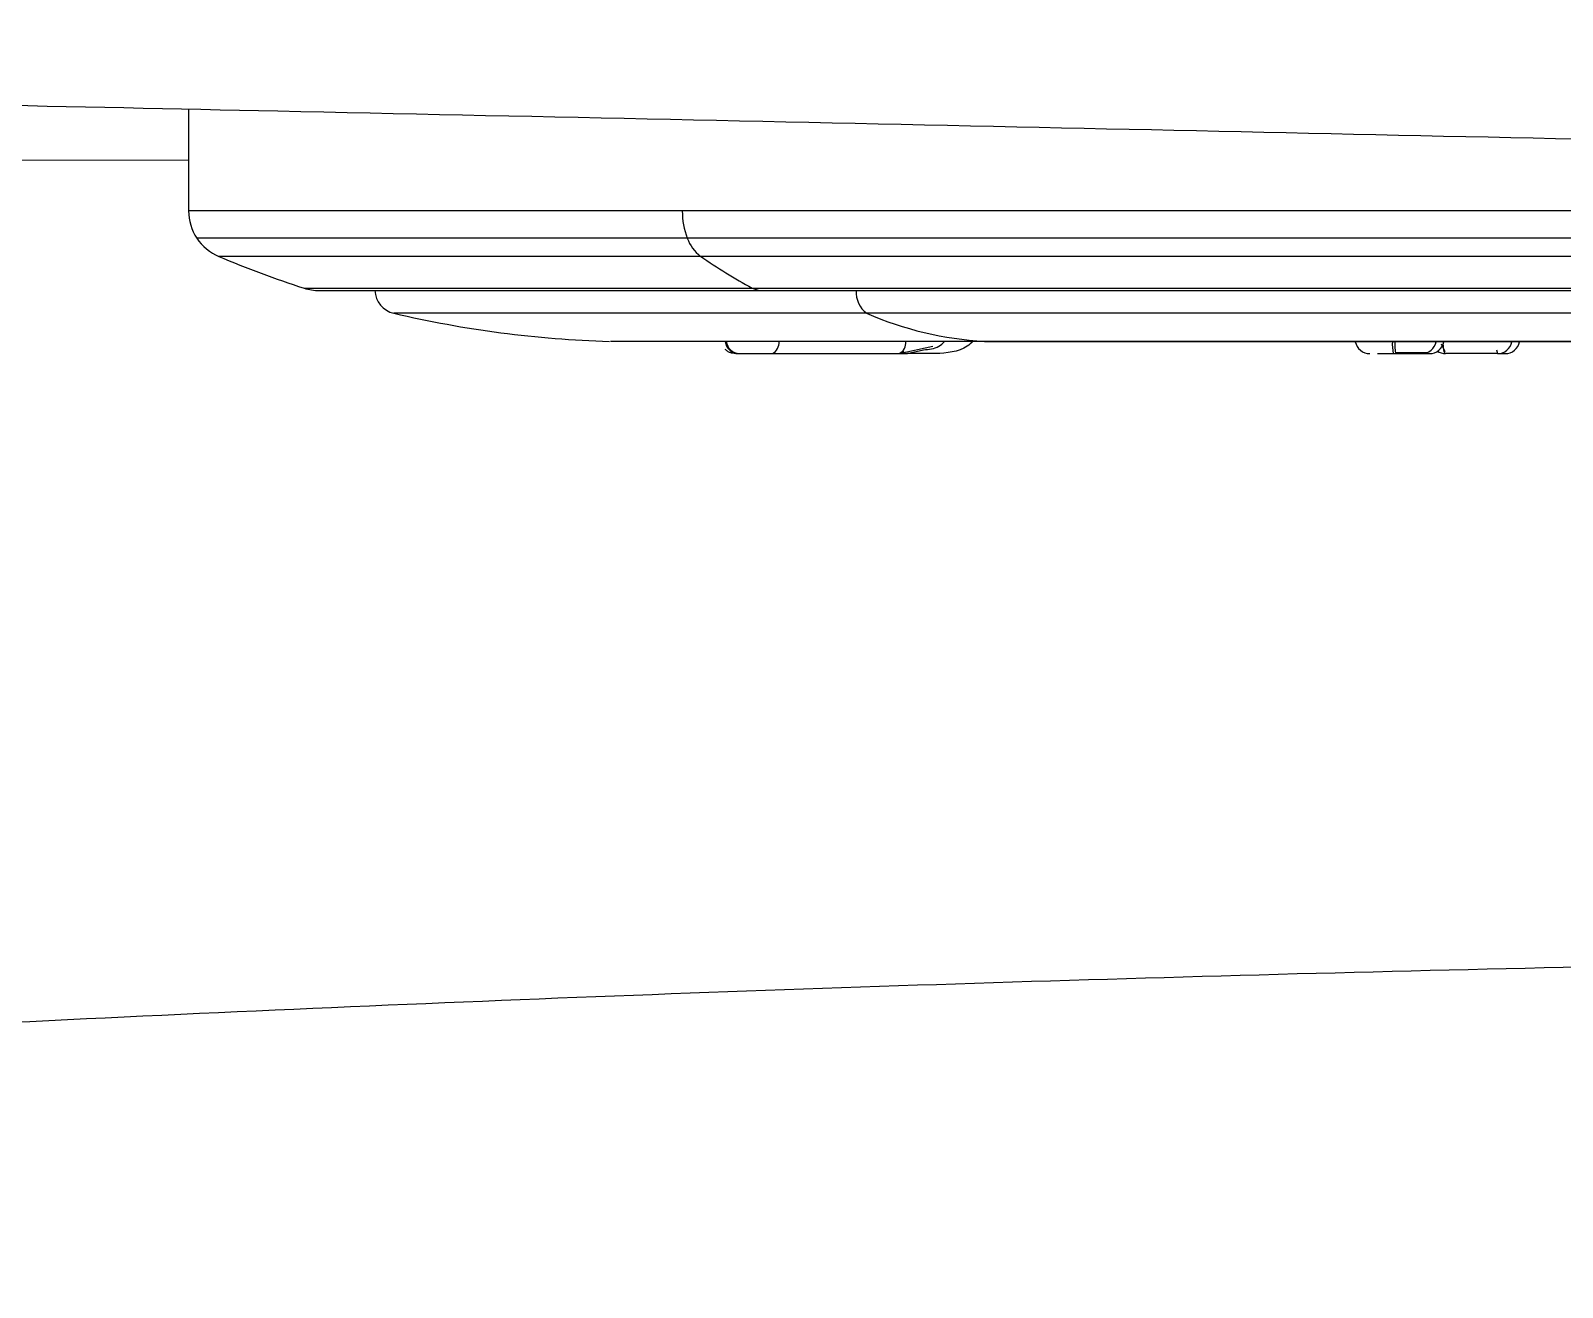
# Model space of a CAD drawing. Extents: x 939 to 1039, y 781 to 934.
# Drawn here: x 962.289 to 963.511, y 878.302 to 879.304 of the extents above; entities that cross this region are included whole.
import ezdxf

# ---------------------------------------------------------------- set-up
doc = ezdxf.new("R2010")
doc.units = 0
doc.header["$MEASUREMENT"] = 0
doc.layers.add('1', color=4, linetype='Continuous')

# ---------------------------------------------------------------- blocks, each defined once
blk = doc.blocks.new('Envoy')
at = {"layer": '1', "color": 3, "linetype": 'Continuous', "lineweight": 25}
for p, q in [((23.7613, 80.0672), (23.7613, 79.986)), ((23.7613, 80.0264), (23.1572, 80.0256)), ((24.1551, 79.986), (23.7613, 79.986)), ((25.5507, 79.986), (24.1551, 79.986)), ((24.1591, 79.9642), (23.7679, 79.9642)), ((25.7469, 79.9642), (24.1591, 79.9642)), ((24.1697, 79.9497), (23.7854, 79.9497)), ((25.7293, 79.9497), (24.1697, 79.9497)), ((23.8534, 79.9243), (24.2108, 79.9243)), ((23.8656, 79.9224), (23.9098, 79.9224)), ((23.8656, 79.9224), (24.2182, 79.9224)), ((24.2108, 79.9243), (25.6613, 79.9243)), ((24.2182, 79.9224), (25.6491, 79.9224)), ((24.3021, 79.9044), (23.925, 79.9044)), ((25.5899, 79.9044), (24.3021, 79.9044)), ((24.3962, 79.8819), (24.0979, 79.8819)), ((24.1166, 79.8819), (24.1166, 79.8817)), ((24.407, 79.8817), (24.1166, 79.8817)), ((24.3962, 79.8819), (25.4169, 79.8819)), ((25.2939, 79.8817), (24.407, 79.8817)), ((24.7603, 79.88), (24.7632, 79.8737)), ((24.1997, 79.8721), (24.2006, 79.8721)), ((24.227, 79.8721), (24.3281, 79.8721)), ((24.3281, 79.8721), (24.355, 79.8781)), ((24.3281, 79.8721), (24.3345, 79.8721)), ((24.3345, 79.8721), (24.3475, 79.8752)), ((24.3571, 79.8721), (24.3345, 79.8721)), ((24.722, 79.8721), (24.724, 79.8721)), ((24.7448, 79.8721), (24.751, 79.8721)), ((24.8052, 79.8721), (24.7639, 79.8721)), ((24.8044, 79.8751), (24.8052, 79.8721)), ((24.8052, 79.8721), (24.8114, 79.8721))]:
    blk.add_line(p, q, dxfattribs=at)
at = {"layer": '1', "color": 3, "linetype": 'Continuous', "lineweight": 25, "flags": 128}
blk.add_lwpolyline([(24.2108, 79.9243), (24.2163, 79.9225), (24.2182, 79.9224)], dxfattribs=at)
at = {"layer": '1', "color": 3, "linetype": 'Continuous', "lineweight": 25}
for centre, radius, start, end in [((23.8007, 79.986), 0.0394, 180, 213.577), ((24.2142, 79.9855), 0.0591, 179.541, 201.1393), ((23.8007, 79.986), 0.0394, 213.577, 247.154), ((24.1891, 79.975), 0.0319, 199.7658, 232.4948), ((24.1227, 80.7504), 0.8689, 247.154, 251.9442), ((24.4121, 80.2967), 0.4232, 235.062, 241.609), ((23.8656, 79.9618), 0.0394, 251.9442, 270), ((23.9295, 79.9235), 0.0197, 183.3126, 256.84), ((24.3141, 79.9208), 0.0203, 175.4798, 233.9418), ((24.1228, 80.7504), 0.8689, 256.84, 268.2945), ((24.4124, 80.1584), 0.277, 246.5328, 266.6379), ((24.2002, 79.8831), 0.011, 186.6925, 267.3073), ((24.2011, 79.8831), 0.011, 186.6852, 267.3147), ((24.2226, 79.8808), 0.00969, 297.103, 5.4475), ((24.3237, 79.8808), 0.0097, 297.1283, 5.4243), ((24.7035, 79.8839), 0.0118, 190.9891, 269.9642), ((24.7629, 79.8797), 0.0415, 177.0975, 190.4882), ((24.7649, 79.8797), 0.0415, 177.0975, 190.4882), ((24.7448, 79.8839), 0.0118, 270.032, 349.0285), ((24.751, 79.8839), 0.0118, 270.0352, 349.0277), ((24.8052, 79.8839), 0.0118, 270.039, 349.0101), ((24.8114, 79.8839), 0.0118, 270.039, 349.0101), ((24.3349, 79.8771), 0.00504, 217.2124, 265.0045), ((24.7638, 79.8839), 0.0117, 236.9824, 270.0546)]:
    blk.add_arc(centre, radius, start, end, dxfattribs=at)
for points, knots in [([(25.9114, 80.128), (25.312, 80.1397), (24.3906, 80.1576), (22.7299, 80.1716), (21.6686, 80.1766), (20.9294, 80.1801)], [0, 0, 0, 0, 0.360925, 0.55487, 1, 1, 1, 1]), ([(20.9113, 80.1296), (21.1247, 80.1247), (21.5546, 80.1147), (22.1834, 80.1009), (22.7801, 80.0881), (23.3239, 80.0765), (23.8653, 80.0651), (24.4164, 80.0533), (24.9898, 80.0408), (25.466, 80.0302), (25.8488, 80.0215), (26.1419, 80.0148), (26.4364, 80.0081), (26.7474, 80.0008), (27.0903, 79.9928), (27.4745, 79.9836), (27.9166, 79.973), (28.4195, 79.9609), (28.986, 79.9473), (29.6029, 79.9327), (30.2493, 79.9176), (30.6902, 79.9078), (30.9087, 79.903)], [0, 0, 0, 0, 0.06404, 0.129018, 0.188696, 0.243091, 0.292192, 0.351146, 0.408463, 0.464242, 0.49402, 0.523342, 0.552206, 0.582377, 0.616662, 0.655096, 0.697681, 0.749325, 0.806001, 0.867699, 0.934433, 1, 1, 1, 1]), ([(24.3475, 79.8752), (24.3518, 79.8755), (24.3579, 79.876), (24.3628, 79.8804), (24.3642, 79.8817)], [0, 0, 0, 0, 0.699916, 1, 1, 1, 1]), ([(24.3868, 79.8817), (24.3854, 79.8804), (24.3769, 79.8732), (24.3661, 79.8726), (24.3571, 79.8721)], [0, 0, 0, 0, 0.172543, 1, 1, 1, 1]), ([(24.7214, 79.8818), (24.7177, 79.8818), (24.713, 79.8818), (24.7093, 79.8819), (24.7084, 79.8819)], [0, 0, 0, 0, 0.77439, 1, 1, 1, 1]), ([(24.7367, 79.8819), (24.7358, 79.8819), (24.7318, 79.8818), (24.7271, 79.8818), (24.7234, 79.8818)], [0, 0, 0, 0, 0.226088, 1, 1, 1, 1]), ([(24.7638, 79.8721), (24.7633, 79.8724), (24.7627, 79.8726), (24.7622, 79.8787), (24.7621, 79.879)], [0, 0, 0, 0, 0.948254, 1, 1, 1, 1]), ([(24.1977, 79.8721), (24.1962, 79.8723), (24.1939, 79.8725), (24.1912, 79.8739), (24.1899, 79.875), (24.1893, 79.8755)], [0, 0, 0, 0, 0.478273, 0.736127, 1, 1, 1, 1]), ([(24.1978, 79.8721), (24.1977, 79.8721), (24.1975, 79.8721), (24.1987, 79.8721), (24.1997, 79.8721)], [0, 0, 0, 0, 0.243937, 1, 1, 1, 1]), ([(24.2006, 79.8721), (24.2022, 79.8721), (24.2055, 79.8721), (24.2131, 79.8721), (24.2206, 79.8721), (24.2249, 79.8721), (24.227, 79.8721)], [0, 0, 0, 0, 0.279638, 0.559187, 0.779539, 1, 1, 1, 1]), ([(24.2316, 79.8721), (24.2325, 79.8721), (24.2343, 79.8721), (24.2379, 79.8721), (24.2397, 79.8721)], [0, 0, 0, 0, 0.499903, 1, 1, 1, 1]), ([(24.7097, 79.8721), (24.7116, 79.8721), (24.7152, 79.8721), (24.7197, 79.8721), (24.722, 79.8721)], [0, 0, 0, 0, 0.499801, 1, 1, 1, 1]), ([(24.7238, 79.8729), (24.7254, 79.8729), (24.7286, 79.8729), (24.7347, 79.8729), (24.7416, 79.8729), (24.7463, 79.8729), (24.7486, 79.8729), (24.7489, 79.8729), (24.7491, 79.8729)], [0, 0, 0, 0, 0.128543, 0.254023, 0.500401, 0.746508, 0.871769, 1, 1, 1, 1]), ([(24.724, 79.8721), (24.727, 79.8721), (24.7328, 79.8721), (24.7395, 79.8721), (24.7437, 79.8721), (24.7444, 79.8721), (24.7448, 79.8721)], [0, 0, 0, 0, 0.279652, 0.559213, 0.779563, 1, 1, 1, 1]), ([(30.9391, 79.1271), (30.6269, 79.1662), (29.9985, 79.2449), (29.0465, 79.3145), (28.0851, 79.3625), (27.1177, 79.3892), (26.1471, 79.3986), (25.1763, 79.3913), (24.2082, 79.367), (23.2458, 79.3218), (22.2921, 79.2556), (21.6622, 79.1806), (21.349, 79.1433)], [0, 0, 0, 0, 0.0982429, 0.1977087, 0.2978733, 0.3986843, 0.4997459, 0.6008043, 0.7016834, 0.8019611, 0.9015188, 1, 1, 1, 1])]:
    blk.add_open_spline(points, degree=3, knots=knots, dxfattribs=at)

msp = doc.modelspace()

# ---------------------------------------------------------------- block references
at = {"layer": '1'}
msp.add_blockref('Envoy', (938.6538, 799.1744), dxfattribs=at)

doc.saveas('drawing.dxf')
